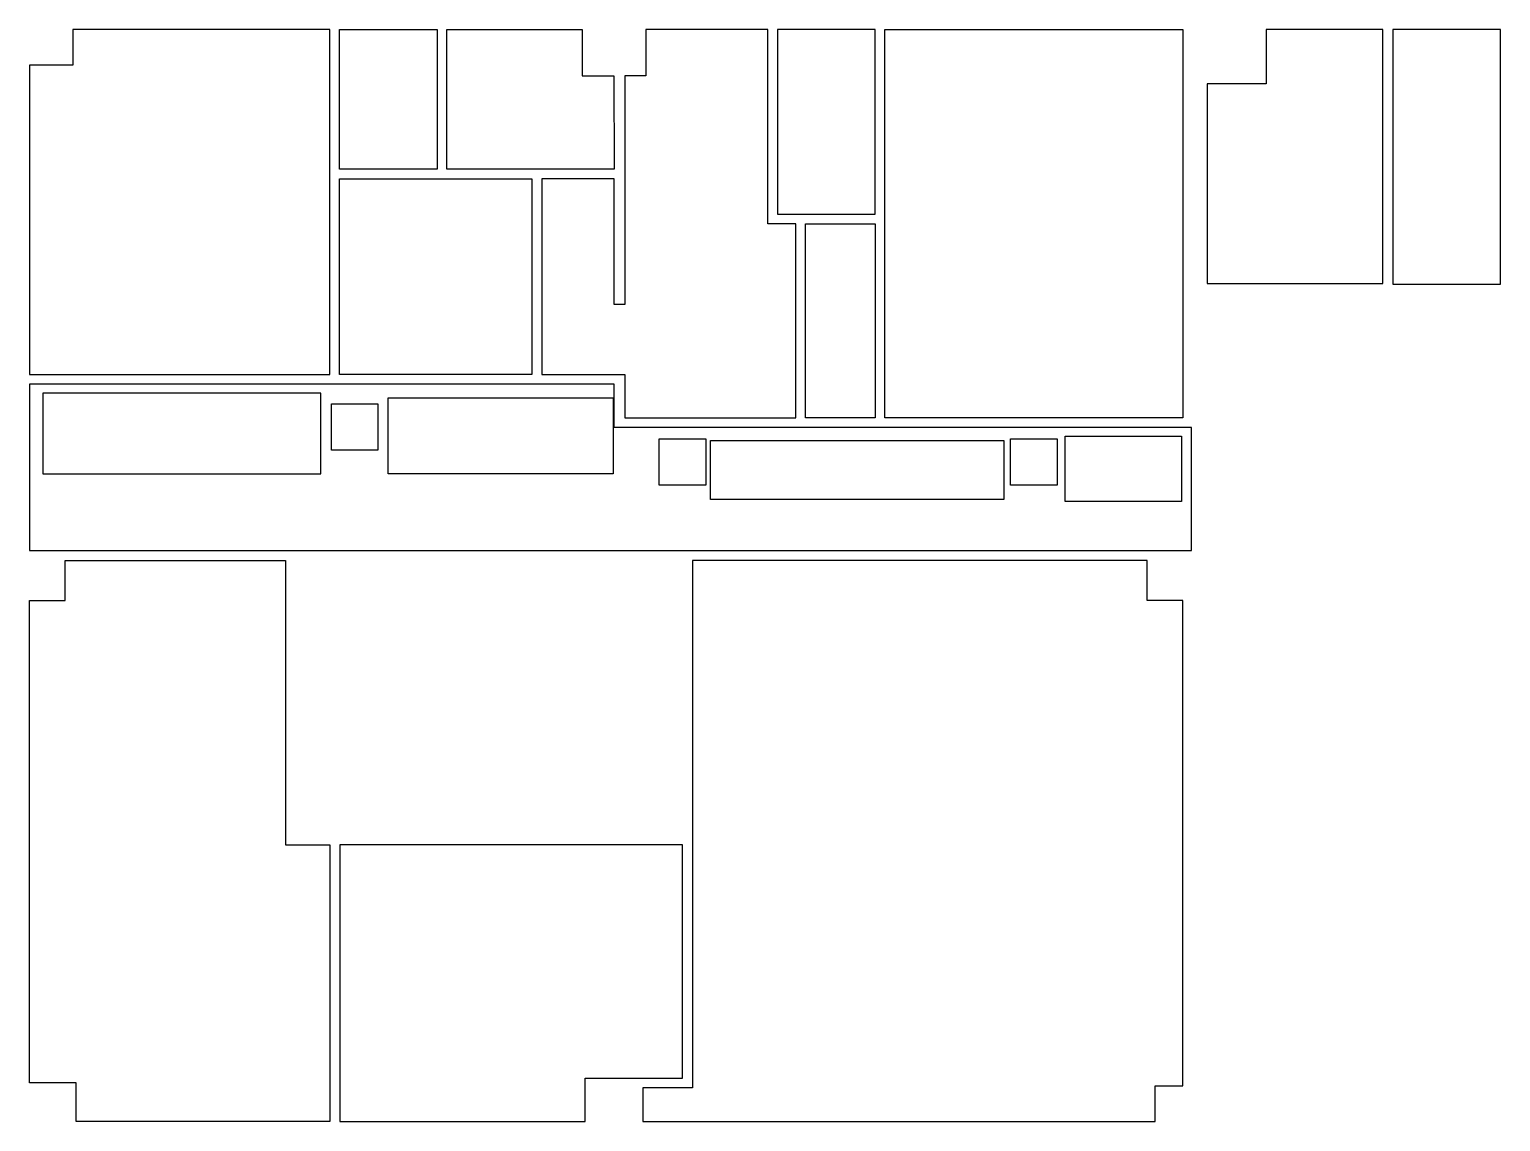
# Model space of a CAD drawing. Header units: metres. Extents: x 17.4 to 36.4, y -429.9 to -415.8.
import ezdxf

# ---------------------------------------------------------------- set-up
doc = ezdxf.new("R2010")
doc.units = ezdxf.units.M
doc.layers.add('AREE LEONARDO', color=5, linetype='Continuous')

msp = doc.modelspace()

# ---------------------------------------------------------------- linework, layer by layer
at = {"layer": 'AREE LEONARDO', "color": 5}
for points in [[(21.312, -415.827), (18.002, -415.827), (18.002, -416.287), (17.442, -416.287), (17.442, -420.272), (21.312, -420.272)], [(26.956, -415.827), (25.382, -415.827), (25.382, -416.427), (25.113, -416.427), (25.113, -419.372), (24.973, -419.372), (24.973, -417.752), (24.044, -417.752), (24.044, -420.272), (25.113, -420.272), (25.113, -420.832), (27.313, -420.832), (27.313, -418.332), (26.956, -418.332)], [(28.462, -415.827), (32.302, -415.827), (32.302, -420.832), (28.462, -420.832)], [(34.879, -415.827), (33.372, -415.827), (33.372, -416.527), (32.612, -416.527), (32.612, -419.1), (34.879, -419.1)], [(21.437, -417.752), (23.914, -417.752), (23.914, -420.272), (21.437, -420.272)], [(27.438, -418.332), (28.337, -418.332), (28.337, -420.833), (27.438, -420.833)], [(32.412, -420.957), (24.973, -420.957), (24.973, -420.397), (17.442, -420.397), (17.442, -422.542), (32.412, -422.542)], [(17.902, -422.667), (20.742, -422.667), (20.742, -426.332), (21.314, -426.332), (21.314, -429.897), (18.042, -429.897), (18.042, -429.397), (17.442, -429.397), (17.442, -423.182), (17.902, -423.182)], [(31.842, -422.667), (25.982, -422.667), (25.982, -429.462), (25.342, -429.462), (25.342, -429.897), (31.942, -429.897), (31.942, -429.437), (32.302, -429.437), (32.302, -423.182), (31.842, -423.182)], [(25.857, -426.332), (21.439, -426.332), (21.439, -429.897), (24.602, -429.897), (24.602, -429.337), (25.857, -429.337)]]:
    msp.add_lwpolyline(points, close=True, dxfattribs=at)
at = {"layer": 'AREE LEONARDO', "color": 3}
for points in [[(21.437, -415.827), (22.693, -415.827), (22.693, -417.627), (21.437, -417.627)], [(22.819, -415.828), (22.819, -415.828), (24.562, -415.827), (24.562, -416.427), (24.972, -416.427), (24.973, -417.627), (22.818, -417.626)], [(28.337, -415.827), (27.081, -415.827), (27.081, -418.207), (28.337, -418.207)], [(36.394, -415.827), (35.004, -415.827), (35.004, -419.107), (36.394, -419.107)]]:
    msp.add_lwpolyline(points, close=True, dxfattribs=at)
at = {"layer": 'AREE LEONARDO', "color": 2}
for points in [[(21.198, -420.512), (17.613, -420.512), (17.613, -421.552), (21.198, -421.552)], [(22.064, -420.574), (24.964, -420.574), (24.964, -421.552), (22.064, -421.552)], [(30.783, -421.067), (32.283, -421.067), (32.283, -421.91), (30.783, -421.91)], [(26.217, -421.124), (29.993, -421.124), (29.993, -421.884), (26.217, -421.884)]]:
    msp.add_lwpolyline(points, close=True, dxfattribs=at)
at = {"layer": 'AREE LEONARDO', "color": 1}
for points in [[(21.332, -420.649), (21.932, -420.649), (21.932, -421.249), (21.332, -421.249)], [(25.554, -421.1), (26.154, -421.1), (26.154, -421.7), (25.554, -421.7)], [(30.08, -421.1), (30.68, -421.1), (30.68, -421.7), (30.08, -421.7)]]:
    msp.add_lwpolyline(points, close=True, dxfattribs=at)

doc.saveas('drawing.dxf')
